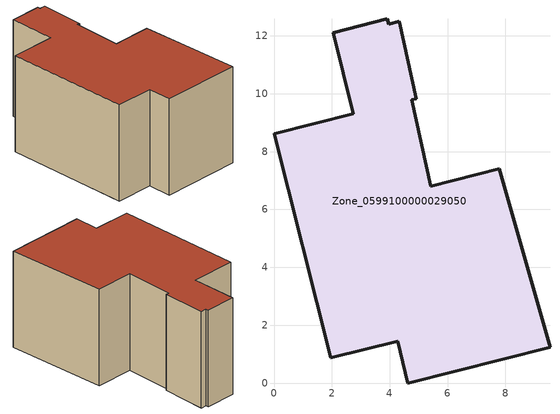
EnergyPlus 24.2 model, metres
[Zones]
Zone_0599100000029050
 floor ground (C_G): 2.04,12.11 3.92,12.59 3.96,12.41 4.33,12.51 4.92,9.82 4.76,9.79 5.42,6.8 7.78,7.4 9.54,1.24 4.63,0 4.27,1.45 1.96,0.88 0,8.62 2.74,9.3 z0
 wall outside (C_F): 2.74,9.3 0,8.62 1.96,0.88 4.27,1.45 4.63,0 9.54,1.24 7.78,7.4 5.42,6.8 4.76,9.79 4.92,9.82 4.33,12.51 3.96,12.41 3.92,12.59 2.04,12.11 2.74,9.3 z0:6.09
 roof outside (C_R): 4.33,12.51 3.96,12.41 3.92,12.59 2.04,12.11 2.74,9.3 0,8.62 1.96,0.88 4.27,1.45 4.63,0 9.54,1.24 7.78,7.4 5.42,6.8 4.76,9.79 4.92,9.82 z6.09
[BUILDING]
Pand.0599100000029050: North Axis=0; Terrain=City; Loads Convergence Tolerance Value=0.04; Temperature Convergence Tolerance Value=0.4; Solar Distribution=FullExterior; Maximum Number of Warmup Days=25; Minimum Number of Warmup Days=1
[Site:Location]
Rotterdam.The.Hague.AP_ZH_NLD Design_Conditions: Latitude=51.96; Longitude=4.45; Time Zone=1; Elevation=-4.5
[SITE:GROUNDTEMPERATURE:BUILDINGSURFACE]
18, 18, 18, 18, 18, 18, 18, 18, 18, 18, 18, 18
[MATERIAL] Thermal Absorptance=0.9; Solar Absorptance=0.7; Visible Absorptance=0.7
Name | Roughness | Thickness | Conductivity | Density | Specific Heat
G.TC.1965-1974 | MediumSmooth | 0.15 | 0.882353 | 540 | 1210
F.TC.1965-1974 | Rough | 0.3 | 0.697674 | 1920 | 840
R.TC.1965-1974 | MediumRough | 0.2 | 0.232558 | 1500 | 1000
[CONSTRUCTION]
C_G: G.TC.1965-1974
C_F: F.TC.1965-1974
C_R: R.TC.1965-1974
[ZONE]
Zone_0599100000029050: Type=1; Multiplier=1; Ceiling Height=Autocalculate; Volume=Autocalculate; Floor Area=autocalculate; Part of Total Floor Area=Yes
[ZONEINFILTRATION:DESIGNFLOWRATE]
Infil_Zone_0599100000029050: Zone or ZoneList or Space or SpaceList=Zone_0599100000029050; Schedule=AlwaysOn; Design Flow Rate Calculation Method=Flow/Area; Flow Rate per Floor Area=0.003; Constant Term Coefficient=1; Temperature Term Coefficient=0; Velocity Term Coefficient=0; Velocity Squared Term Coefficient=0
[HVACTEMPLATE:ZONE:IDEALLOADSAIRSYSTEM]
Zone_0599100000029050: Maximum Heating Supply Air Temperature=50; Minimum Cooling Supply Air Temperature=13; Maximum Heating Supply Air Humidity Ratio=0.0156; Minimum Cooling Supply Air Humidity Ratio=0.0077; Heating Limit=NoLimit; Cooling Limit=NoLimit; Dehumidification Control Type=ConstantSensibleHeatRatio; Cooling Sensible Heat Ratio=0.7; Dehumidification Setpoint=60; Humidification Control Type=None; Humidification Setpoint=30; Outdoor Air Method=None; Outdoor Air Flow Rate per Person=0.00944; Outdoor Air Flow Rate per Zone Floor Area=0; Outdoor Air Flow Rate per Zone=0; Demand Controlled Ventilation Type=None; Outdoor Air Economizer Type=NoEconomizer; Heat Recovery Type=None; Sensible Heat Recovery Effectiveness=0.7; Latent Heat Recovery Effectiveness=0.65
[ZONECONTROL:THERMOSTAT]
ThermostatControl_Zone_0599100000029050: Zone or ZoneList=Zone_0599100000029050; Control Type Schedule=DualSetpointControlType; Control 1=Thermostat_Zone_0599100000029050; Temperature Difference Between Cutout And Setpoint=0
[THERMOSTATSETPOINT:DUALSETPOINT]
Thermostat_Zone_0599100000029050: Heating Setpoint Temperature Schedule=HeatingSetpoint_Zone_0599100000029050; Cooling Setpoint Temperature Schedule=CoolingSetpoint_Zone_0599100000029050
[SCHEDULE:COMPACT]
HeatingSetpoint_Zone_0599100000029050: Through: 12/31, For: AllDays, Until: 24:00, 21
CoolingSetpoint_Zone_0599100000029050: Through: 12/31, For: AllDays, Until: 24:00, 24
DualSetpointControlType: Through: 12/31, For: AllDays, Until: 24:00, 4
AlwaysOn: Through: 12/31, For: AllDays, Until: 24:00, 1
